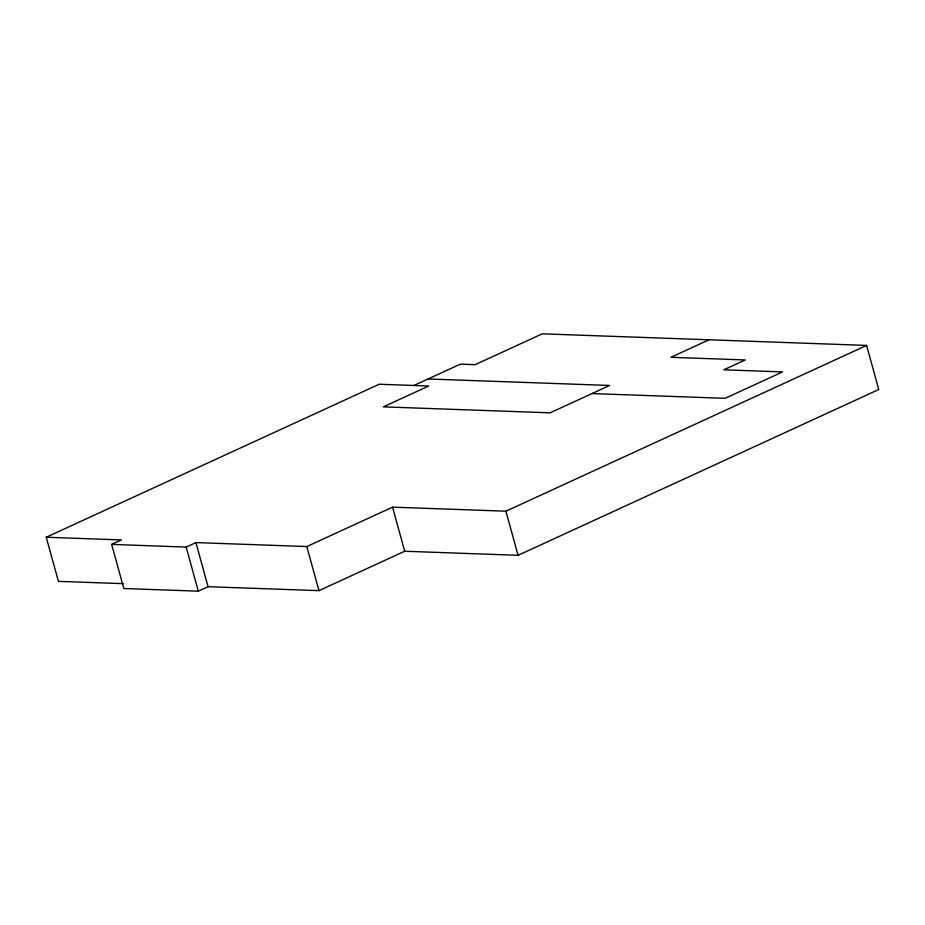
<?xml version="1.0" encoding="UTF-8"?>
<svg xmlns="http://www.w3.org/2000/svg" width="925" height="925" viewBox="0 0 925 925"><rect width="100%" height="100%" fill="white"/><g stroke="black" fill="none" stroke-linecap="round" stroke-linejoin="round"><path stroke-width="1.39" d="M123.626 583.675L58.402 581.339L46.25 537.24L379.169 384.233L428.738 386.002L383.332 406.861L550.109 412.828L609.644 385.459L428.067 378.972M413.949 385.471L460.326 364.161L475.115 364.681L542.247 333.833L866.598 345.418L878.75 389.529L518.069 555.301L404.699 551.242L318.963 590.647L208.067 586.693L198.32 591.168L123.811 588.508L111.659 544.397L121.406 539.923L46.25 537.24M111.659 544.397L186.179 547.068L195.915 542.582L306.811 546.548L392.547 507.143L505.917 511.19L866.598 345.418M709.024 339.787L670.926 357.293L745.272 359.952L723.847 369.803L782.608 371.908L725.119 398.328L592 393.564M505.917 511.19L518.069 555.301M392.547 507.143L404.699 551.242M306.811 546.548L318.963 590.647M195.915 542.582L208.067 586.693M186.179 547.068L198.32 591.168"/></g></svg>
